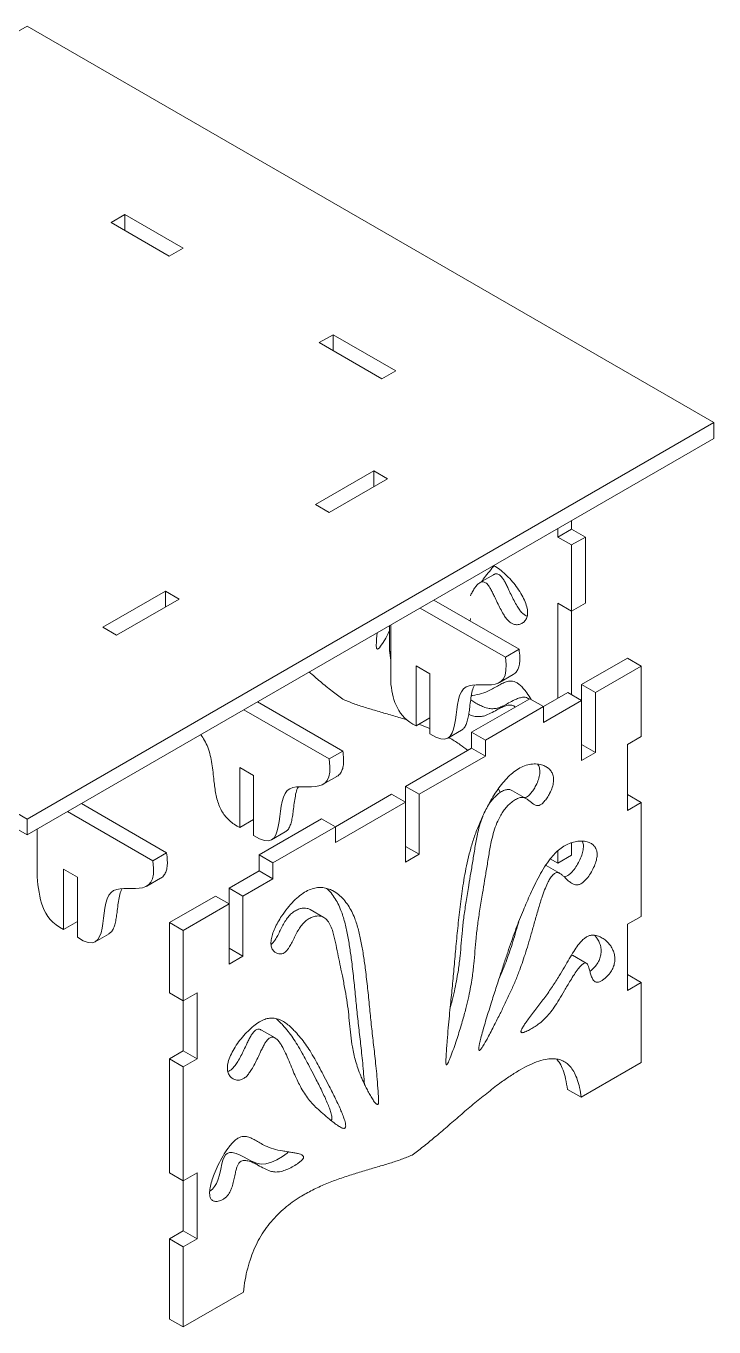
# Model space of a CAD drawing. Header units: millimetres. Extents: x -695 to 2327, y -684 to 1133.
# Drawn here: x 1902 to 2327, y -672 to 132 of the extents above; entities that cross this region are included whole.
import ezdxf

# ---------------------------------------------------------------- set-up
doc = ezdxf.new("R2010")
doc.units = ezdxf.units.MM

msp = doc.modelspace()

# ---------------------------------------------------------------- linework, layer by layer
at = {"color": 7, "linetype": 'Continuous', "lineweight": 15}
for p, q in [((1903.17, 132.1), (1478.91, -112.82)), ((2327.44, -112.82), (1903.17, 132.1)), ((1963.51, 15.63), (1955.02, 10.73)), ((1955.02, 10.73), (1990.93, -9.99)), ((1999.41, -5.09), (1963.51, 15.63)), ((1963.51, 5.83), (1963.51, 15.63)), ((1990.93, -9.99), (1999.41, -5.09)), ((2092.08, -58.59), (2083.59, -63.49)), ((2083.59, -63.49), (2122.29, -85.83)), ((2130.78, -80.93), (2092.08, -58.59)), ((2092.08, -68.39), (2092.08, -58.59)), ((2122.29, -85.83), (2130.78, -80.93)), ((1478.91, -112.82), (1903.17, -357.74)), ((1903.17, -357.74), (2327.44, -112.82)), ((2327.44, -112.82), (2327.44, -122.62)), ((1478.91, -122.62), (1903.17, -367.54)), ((1903.17, -367.54), (2327.44, -122.62)), ((2117.19, -142.75), (2081.29, -163.48)), ((2125.68, -147.65), (2117.19, -142.75)), ((2117.19, -152.55), (2117.19, -142.75)), ((2089.78, -168.38), (2125.68, -147.65)), ((2081.29, -163.48), (2089.78, -168.38)), ((2239.48, -173.39), (2239.48, -178.66)), ((2231, -178.29), (2231, -183.56)), ((2239.48, -178.66), (2231, -183.56)), ((2231, -183.56), (2239.48, -188.45)), ((2239.48, -178.66), (2247.97, -183.56)), ((2247.97, -183.56), (2239.48, -188.45)), ((2247.97, -224.38), (2247.97, -183.56)), ((2239.48, -188.45), (2239.48, -229.28)), ((2191.28, -206.81), (2182.79, -211.71)), ((1988.63, -216.97), (1949.93, -239.31)), ((1997.11, -221.87), (1988.63, -216.97)), ((1988.63, -226.77), (1988.63, -216.97)), ((1958.41, -244.21), (1997.11, -221.87)), ((2207.03, -252.89), (2154.4, -222.51)), ((2231, -224.38), (2239.48, -229.28)), ((2231, -224.38), (2231, -283.17)), ((2239.48, -229.28), (2247.97, -224.38)), ((2198.54, -257.79), (2145.91, -227.41)), ((2239.48, -229.28), (2239.48, -280.91)), ((1949.93, -239.31), (1958.41, -244.21)), ((2127.06, -254.04), (2127.06, -238.29)), ((2127.84, -274.64), (2127.84, -237.84)), ((2176.76, -235.42), (2176.92, -233.94)), ((2119.01, -246.49), (2119.3, -242.77)), ((2127.84, -254.5), (2127.06, -254.04)), ((2198.54, -257.79), (2207.03, -252.89)), ((2143.44, -263.07), (2151.92, -267.96)), ((2143.44, -300.15), (2143.44, -263.07)), ((2273.96, -258.36), (2245.68, -274.69)), ((2254.16, -279.59), (2282.45, -263.26)), ((2282.45, -263.26), (2273.96, -258.36)), ((2282.45, -263.26), (2282.45, -306.72)), ((2151.92, -267.96), (2151.92, -305.05)), ((2194.83, -273.44), (2203.31, -268.54)), ((2237.19, -279.59), (2222.11, -288.3)), ((2237.19, -279.59), (2245.68, -284.49)), ((2254.16, -279.59), (2245.68, -274.69)), ((2245.68, -284.49), (2245.68, -274.69)), ((2254.16, -279.59), (2254.16, -316.67)), ((2098.13, -315.76), (2045.5, -285.37)), ((2213.63, -283.4), (2177.72, -304.12)), ((2186.21, -309.02), (2222.11, -288.29)), ((2222.11, -288.29), (2213.63, -283.4)), ((2222.11, -298.09), (2245.68, -284.49)), ((2222.11, -298.09), (2222.11, -288.29)), ((2245.68, -321.57), (2245.68, -284.49)), ((2089.65, -320.66), (2037.02, -290.27)), ((2143.44, -300.15), (2151.92, -295.25)), ((2151.92, -301.81), (2145.14, -299.17)), ((2163.01, -307.79), (2171.49, -302.89)), ((2177.72, -304.12), (2186.21, -309.02)), ((2177.72, -313.92), (2177.72, -304.12)), ((2186.21, -318.82), (2186.21, -309.02)), ((2254.16, -316.67), (2245.68, -311.77)), ((2282.45, -306.72), (2273.96, -311.62)), ((2273.96, -311.62), (2273.96, -352.44)), ((2089.65, -320.66), (2098.13, -315.76)), ((2177.72, -313.92), (2136.78, -337.55)), ((2145.27, -342.45), (2186.21, -318.82)), ((2177.72, -313.92), (2186.21, -318.82)), ((2254.16, -316.67), (2245.68, -321.57)), ((2034.54, -325.93), (2043.03, -330.83)), ((2034.54, -363.01), (2034.54, -325.93)), ((2043.03, -330.83), (2043.03, -367.91)), ((2085.93, -336.3), (2094.42, -331.4)), ((2128.3, -342.45), (2093.54, -362.52)), ((2128.3, -342.45), (2136.78, -347.35)), ((2145.27, -342.45), (2136.78, -337.55)), ((2136.78, -347.35), (2136.78, -337.55)), ((2145.27, -342.45), (2145.27, -379.54)), ((2195.41, -341.37), (2194.31, -338.99)), ((2211.53, -345.19), (2203.05, -340.29)), ((2273.96, -342.65), (2282.45, -347.55)), ((1980.75, -383.52), (1928.12, -353.14)), ((1989.24, -378.62), (1936.61, -348.24)), ((2093.54, -372.31), (2136.78, -347.35)), ((2136.78, -384.44), (2136.78, -347.35)), ((2273.96, -352.44), (2282.45, -347.55)), ((2282.45, -347.55), (2282.45, -417.88)), ((1903.17, -357.74), (1903.17, -367.54)), ((2034.54, -363.01), (2043.03, -358.11)), ((2085.06, -357.62), (2046.36, -379.96)), ((2093.54, -362.51), (2085.06, -357.62)), ((1909.27, -393.52), (1909.27, -364.02)), ((2054.11, -370.65), (2062.6, -365.75)), ((2054.84, -384.85), (2093.54, -362.51)), ((2093.54, -372.31), (2093.54, -362.51)), ((2145.27, -379.54), (2136.78, -374.64)), ((2231, -377.35), (2231, -385.06)), ((2239.48, -372.36), (2239.48, -380.16)), ((1980.75, -383.52), (1989.24, -378.62)), ((2046.36, -379.96), (2054.84, -384.85)), ((2046.36, -389.76), (2046.36, -379.96)), ((2054.84, -394.65), (2054.84, -384.85)), ((2145.27, -379.54), (2136.78, -384.44)), ((2226.28, -382.34), (2231, -385.06)), ((2231, -385.06), (2239.48, -380.16)), ((1925.65, -388.79), (1934.14, -393.69)), ((1925.65, -425.88), (1925.65, -388.79)), ((1934.14, -393.69), (1934.14, -430.78)), ((2046.36, -389.76), (2027.89, -400.42)), ((2046.36, -389.76), (2054.84, -394.65)), ((2232.34, -391.38), (2223.85, -386.48)), ((1977.04, -399.16), (1985.53, -394.26)), ((2036.37, -405.32), (2027.89, -400.42)), ((2027.89, -410.21), (2027.89, -400.42)), ((2036.37, -405.32), (2054.84, -394.65)), ((2019.4, -405.32), (1991.12, -421.64)), ((2019.4, -405.32), (2027.89, -410.21)), ((2036.37, -405.32), (2036.37, -442.4)), ((1999.6, -426.54), (2027.89, -410.21)), ((2027.89, -447.3), (2027.89, -410.21)), ((2086.38, -418.52), (2077.89, -413.62)), ((1925.65, -425.88), (1934.14, -420.98)), ((1991.12, -421.64), (1999.6, -426.54)), ((1991.12, -421.64), (1991.12, -465.1)), ((2282.45, -417.88), (2273.96, -422.77)), ((2273.96, -422.77), (2273.96, -463.6)), ((1945.22, -433.51), (1953.7, -428.61)), ((1999.6, -426.54), (1999.6, -470)), ((2036.37, -442.4), (2027.89, -437.5)), ((2239.45, -441.77), (2240.02, -441.99)), ((2248.55, -446.82), (2240.06, -441.92)), ((2036.37, -442.4), (2027.89, -447.3)), ((2273.96, -453.81), (2282.45, -458.7)), ((1991.12, -465.1), (1999.6, -470)), ((2008.09, -465.1), (1999.6, -470)), ((2008.09, -505.93), (2008.09, -465.1)), ((2273.96, -463.6), (2282.45, -458.7)), ((2282.45, -458.7), (2282.45, -508.22)), ((1999.6, -501.03), (1999.6, -470)), ((2056.3, -493), (2047.81, -488.1)), ((1991.12, -505.93), (1999.6, -501.03)), ((1999.6, -510.83), (1991.12, -505.93)), ((1991.12, -505.93), (1991.12, -576.26)), ((1999.6, -501.03), (2008.09, -505.93)), ((1999.6, -510.83), (2008.09, -505.93)), ((1999.6, -510.83), (1999.6, -581.16)), ((2245.38, -529.62), (2282.45, -508.22)), ((2236.89, -524.73), (2245.38, -529.62)), ((1991.12, -576.26), (1999.6, -581.16)), ((2008.09, -576.26), (1999.6, -581.16)), ((2008.09, -617.09), (2008.09, -576.26)), ((1999.6, -612.19), (1999.6, -581.16)), ((1991.12, -617.09), (1999.6, -612.19)), ((1999.6, -621.99), (1991.12, -617.09)), ((1991.12, -617.09), (1991.12, -666.61)), ((1999.6, -612.19), (2008.09, -617.09)), ((1999.6, -621.99), (2008.09, -617.09)), ((1999.6, -621.99), (1999.6, -671.5)), ((1999.6, -671.5), (2036.68, -650.1)), ((1991.12, -666.61), (1999.6, -671.5))]:
    msp.add_line(p, q, dxfattribs=at)
at = {"color": 7, "linetype": 'Continuous', "lineweight": 15, "flags": 128}
for points in [[(2127.06, -241.31), (2126.16, -243.12), (2124.66, -245.92), (2123.06, -248.7), (2121.51, -251.05), (2120.71, -252.02), (2120.02, -252.64), (2119.59, -252.81), (2119.46, -252.81), (2119.35, -252.77), (2119.25, -252.7), (2119.14, -252.58), (2119.05, -252.41), (2118.98, -252.19), (2118.92, -251.93), (2118.82, -250.47), (2118.88, -248.58), (2119.01, -246.49), (2119.01, -246.49)], [(2015.98, -587.58), (2015.99, -587.58), (2017.56, -586.37), (2018.92, -584.81), (2020.03, -582.95), (2020.91, -580.86), (2021.93, -577.46), (2022.72, -573.97), (2023.44, -570.65), (2024.04, -568.43), (2024.75, -566.57), (2025.65, -565.17), (2026.77, -564.28), (2028.15, -563.82), (2029.69, -563.79), (2032.33, -564.4), (2034.8, -565.42), (2037.24, -566.66), (2041.23, -568.79), (2044.83, -570.31), (2047.59, -570.85), (2050.61, -570.7), (2054.07, -569.73), (2057.43, -568.21), (2060.8, -566.26), (2062.37, -565.19), (2063.68, -564.15), (2064.65, -563.19), (2064.65, -563.19)]]:
    msp.add_lwpolyline(points, dxfattribs=at)
at = {"color": 7, "linetype": 'Continuous', "lineweight": 15}
for points, knots in [([(2191.28, -201.22), (2191.68, -201.4), (2193.25, -202.12), (2196.05, -204.24), (2199.56, -207.37), (2202.95, -211.07), (2206.07, -215.09), (2208.75, -219.29), (2210.84, -223.51), (2212.08, -227.39), (2212.42, -230.75), (2211.9, -233.45), (2210.61, -235.54), (2208.8, -237.03), (2206.61, -237.8), (2204.39, -237.74), (2202.31, -236.92), (2200.5, -235.47), (2198.84, -233.51), (2197.11, -230.9), (2195.34, -227.68), (2193.56, -224.01), (2192, -220.65), (2190.61, -217.79), (2189.41, -215.53), (2188.31, -213.77), (2187.29, -212.53), (2186.37, -211.77), (2185.47, -211.31), (2184.42, -211.13), (2183.26, -211.39), (2182.03, -212.17), (2180.74, -213.46), (2179.41, -215.27), (2178.09, -217.47), (2177.31, -219.12), (2176.93, -219.93)], [0, 0, 0, 0, 0.014977, 0.058173, 0.103418, 0.14946, 0.194914, 0.238508, 0.279363, 0.317454, 0.348155, 0.379887, 0.41408, 0.44959, 0.484483, 0.517018, 0.539521, 0.561203, 0.583785, 0.608117, 0.643094, 0.679587, 0.715459, 0.740556, 0.763085, 0.782377, 0.794706, 0.805798, 0.816535, 0.827719, 0.846393, 0.868232, 0.893397, 0.927, 0.964206, 1, 1, 1, 1]), ([(2183.95, -211.04), (2184.25, -210.56), (2185.43, -208.67), (2187.89, -205.66), (2190.16, -202.97), (2191.42, -201.54), (2191.57, -201.36)], [0, 0, 0, 0, 0.13381, 0.530565, 0.941727, 1, 1, 1, 1]), ([(2191.3, -206.86), (2191.41, -206.78), (2191.91, -206.4), (2192.82, -206.23), (2193.95, -206.41), (2194.86, -206.87), (2195.77, -207.64), (2196.79, -208.87), (2197.9, -210.64), (2199.1, -212.9), (2200.48, -215.76), (2202.04, -219.11), (2203.83, -222.79), (2205.59, -226), (2207.33, -228.62), (2208.98, -230.56), (2210.59, -231.9), (2211.57, -232.24), (2211.96, -232.38)], [0, 0, 0, 0, 0.0178738, 0.0852212, 0.1189856, 0.1514011, 0.1848879, 0.2221085, 0.2803512, 0.3483646, 0.4241345, 0.5324307, 0.6426044, 0.7481992, 0.821659, 0.8898325, 0.9552913, 1, 1, 1, 1]), ([(2127.06, -254.04), (2127.18, -255.05), (2127.41, -257.02), (2127.7, -258.96), (2127.84, -259.92)], [0, 0, 0, 0, 0.506784, 1, 1, 1, 1]), ([(2203.3, -268.51), (2203.36, -268.49), (2204.3, -268.12), (2205.54, -266.76), (2206.85, -264.34), (2207.49, -261.31), (2207.61, -257.45), (2207.23, -254.49), (2207.03, -252.89)], [0, 0, 0, 0, 0.0133339, 0.2231741, 0.3868531, 0.5645904, 0.7657974, 1, 1, 1, 1]), ([(2151.92, -305.05), (2173.25, -319.17), (2156.21, -254.14), (2202.65, -284.49), (2198.54, -257.79)], [0, 0, 0, 0, 0.520998, 1, 1, 1, 1]), ([(2098.06, -283.77), (2095.85, -282.12), (2091.22, -278.66), (2084.34, -272.93), (2079.67, -268.93), (2077.38, -266.97)], [0, 0, 0, 0, 0.3170423, 0.6654136, 1, 1, 1, 1]), ([(2177.55, -281.57), (2177.76, -281.54), (2179.91, -281.19), (2183.83, -280.37), (2188.41, -278.55), (2192.05, -276.57), (2194.98, -274.86), (2197.68, -273.43), (2200.04, -272.61), (2202.11, -272.43), (2203.91, -272.72), (2205.78, -273.55), (2207.74, -275), (2209.77, -277.1), (2212.11, -280.06), (2213.61, -282.47), (2214.49, -283.89)], [0, 0, 0, 0, 0.016654, 0.168124, 0.310689, 0.410032, 0.501165, 0.583201, 0.655686, 0.699167, 0.739888, 0.779786, 0.821655, 0.868648, 0.922206, 1, 1, 1, 1]), ([(2171.46, -302.83), (2172, -302.46), (2173.19, -301.64), (2174.38, -299.38), (2175.3, -296.53), (2175.94, -293.23), (2176.47, -289.38), (2176.96, -285.1), (2177.64, -280.7), (2178.38, -277.16), (2179.26, -275.52), (2179.56, -274.96)], [0, 0, 0, 0, 0.080325, 0.177771, 0.281118, 0.390373, 0.504025, 0.6488, 0.792069, 0.929746, 1, 1, 1, 1]), ([(2138.16, -296.76), (2137.37, -296.48), (2133.82, -295.27), (2127.63, -293.45), (2119.68, -291.13), (2112.07, -288.86), (2104.92, -286.57), (2100.27, -284.68), (2098.06, -283.77)], [0, 0, 0, 0, 0.059521, 0.264629, 0.465194, 0.657195, 0.83668, 1, 1, 1, 1]), ([(2204.68, -288.56), (2204.39, -288.31), (2203.65, -287.66), (2202.33, -287.36), (2200.44, -287.35), (2198.23, -287.96), (2195.76, -289.01), (2192.82, -290.53), (2189.59, -292.36), (2186.2, -293.91), (2183.06, -294.58), (2179.94, -294.41), (2177.52, -293.81), (2176.13, -293.17), (2175.93, -293.07)], [0, 0, 0, 0, 0.02471, 0.065075, 0.114021, 0.206406, 0.299474, 0.395479, 0.553808, 0.690309, 0.785465, 0.880359, 0.982841, 1, 1, 1, 1]), ([(2177.14, -284.19), (2177.99, -284.76), (2179.74, -285.93), (2182.38, -287.32), (2185.33, -288.65), (2188.43, -289.54), (2191.54, -289.68), (2194.48, -289.06), (2197.45, -287.76), (2200.69, -285.99), (2203.76, -284.33), (2206.58, -283.12), (2208.76, -282.5), (2210.64, -282.44), (2212.08, -282.72), (2212.88, -283.42), (2213.16, -283.66)], [0, 0, 0, 0, 0.0606877, 0.1248005, 0.1871419, 0.271901, 0.3503841, 0.4290843, 0.5238978, 0.6310703, 0.7502821, 0.8273911, 0.8965915, 0.9423948, 0.9795632, 1, 1, 1, 1]), ([(2010.41, -305.63), (2011.19, -306.8), (2012.85, -309.26), (2014.89, -313.64), (2016.36, -318.52), (2017.33, -323.66), (2017.98, -328.85), (2018.48, -333.7), (2019.01, -338.16), (2019.65, -342.19), (2020.56, -346.12), (2021.86, -349.91), (2023.58, -353.34), (2025.7, -356.33), (2028.19, -358.91), (2031.2, -361.23), (2033.37, -362.39), (2034.54, -363.01)], [0, 0, 0, 0, 0.059959, 0.12702, 0.204968, 0.287282, 0.37294, 0.459499, 0.52745, 0.592771, 0.65456, 0.712822, 0.769102, 0.817091, 0.869287, 0.929153, 1, 1, 1, 1]), ([(2175.3, -315.32), (2173.75, -314.12), (2170.26, -311.42), (2166.31, -308.92), (2163.95, -307.68), (2163.55, -307.47)], [0, 0, 0, 0, 0.399028, 0.900142, 1, 1, 1, 1]), ([(2043.03, -367.91), (2064.35, -382.03), (2047.31, -317), (2093.76, -347.36), (2089.65, -320.66)], [0, 0, 0, 0, 0.520998, 1, 1, 1, 1]), ([(2094.41, -331.38), (2094.46, -331.35), (2095.41, -330.98), (2096.64, -329.62), (2097.95, -327.2), (2098.6, -324.17), (2098.72, -320.31), (2098.34, -317.35), (2098.13, -315.76)], [0, 0, 0, 0, 0.013334, 0.223174, 0.386853, 0.56459, 0.765797, 1, 1, 1, 1]), ([(2161.98, -503.59), (2161.93, -504.34), (2161.84, -505.75), (2161.78, -507.62), (2161.8, -508.8), (2161.94, -509.32), (2162.01, -509.46), (2162.1, -509.53), (2162.21, -509.54), (2162.32, -509.48), (2162.44, -509.38), (2162.69, -509.09), (2163.13, -508.34), (2163.76, -507.01), (2164.85, -504.38), (2166.25, -500.54), (2167.9, -495.71), (2169.49, -490.86), (2170.93, -486.25), (2172.22, -481.9), (2173.36, -477.8), (2174.62, -472.95), (2175.9, -467.46), (2177.1, -461.45), (2178.2, -454.75), (2179.08, -447.39), (2179.78, -439.26), (2180.45, -431.15), (2181.44, -422.55), (2182.82, -413.3), (2184.29, -404.3), (2185.74, -395.67), (2187.1, -387.55), (2188.41, -379.28), (2189.76, -371.88), (2191.39, -365.49), (2193.2, -360.27), (2195.27, -355.96), (2197.41, -352.64), (2199.42, -350.12), (2201.68, -347.87), (2204.11, -346), (2206.54, -344.72), (2208.83, -344.22), (2210.79, -344.69), (2212.49, -345.76), (2214.06, -347.08), (2215.57, -348.36), (2216.97, -349.23), (2218.29, -349.55), (2219.5, -349.39), (2221, -348.57), (2222.67, -346.93), (2224.4, -344.61), (2226.13, -341.66), (2227.62, -338.28), (2228.41, -334.74), (2228.31, -331.69), (2227.46, -329.16), (2226.02, -327.12), (2224.07, -325.55), (2221.47, -324.32), (2218.22, -323.64), (2214.4, -323.74), (2210.49, -324.7), (2206.63, -326.59), (2202.94, -329.25), (2199.44, -332.56), (2196.13, -336.39), (2193.04, -340.63), (2189.56, -346.12), (2185.95, -352.84), (2182.43, -360.6), (2179.51, -368.23), (2177.16, -375.68), (2175.29, -382.97), (2173.79, -390.17), (2172.22, -399.33), (2170.7, -410.46), (2169.26, -423.48), (2168.05, -436.28), (2166.96, -448.66), (2165.85, -460.61), (2164.79, -470.77), (2163.93, -479.42), (2163.24, -486.91), (2162.56, -495.02), (2162.18, -500.64), (2161.98, -503.59)], [0, 0, 0, 0, 0.005393, 0.010192, 0.013677, 0.014276, 0.014758, 0.015146, 0.015482, 0.015782, 0.01612, 0.016519, 0.018148, 0.021359, 0.025597, 0.035735, 0.046987, 0.057863, 0.068124, 0.077814, 0.086978, 0.09566, 0.110468, 0.124062, 0.136697, 0.156697, 0.1757, 0.194718, 0.214717, 0.236136, 0.258943, 0.276922, 0.295615, 0.314936, 0.334134, 0.346358, 0.357915, 0.368885, 0.375364, 0.381959, 0.388865, 0.395975, 0.403059, 0.409644, 0.416399, 0.423506, 0.430765, 0.437795, 0.444218, 0.448074, 0.451675, 0.455305, 0.460678, 0.466699, 0.473077, 0.481448, 0.489152, 0.496638, 0.504383, 0.512606, 0.521321, 0.530419, 0.542832, 0.555114, 0.566776, 0.577691, 0.588217, 0.598668, 0.609237, 0.620005, 0.630963, 0.648815, 0.666392, 0.683316, 0.699808, 0.716101, 0.732373, 0.748745, 0.779218, 0.810009, 0.84053, 0.870168, 0.898313, 0.925502, 0.942041, 0.959615, 0.978756, 1, 1, 1, 1]), ([(2210.36, -344.51), (2210.58, -344.49), (2211.19, -344.44), (2212.52, -343.66), (2214.18, -342.03), (2215.92, -339.71), (2217.65, -336.76), (2219.13, -333.39), (2219.93, -329.84), (2219.8, -326.81), (2219.25, -324.84), (2218.67, -324.04), (2218.54, -323.86)], [0, 0, 0, 0, 0.036243, 0.100006, 0.194383, 0.300147, 0.412183, 0.559228, 0.694572, 0.826058, 0.962113, 1, 1, 1, 1]), ([(2062.56, -365.7), (2063.1, -365.33), (2064.3, -364.51), (2065.49, -362.24), (2066.41, -359.39), (2067.05, -356.1), (2067.58, -352.24), (2068.07, -347.96), (2068.75, -343.56), (2069.48, -340.02), (2070.37, -338.38), (2070.66, -337.82)], [0, 0, 0, 0, 0.080325, 0.177771, 0.281118, 0.390373, 0.504025, 0.6488, 0.792069, 0.929746, 1, 1, 1, 1]), ([(2188.01, -349.25), (2188.31, -348.76), (2189.19, -347.35), (2190.94, -345.23), (2193.19, -342.97), (2195.62, -341.1), (2198.05, -339.82), (2200.34, -339.34), (2201.96, -339.66), (2202.76, -340.17), (2203.02, -340.34)], [0, 0, 0, 0, 0.074065, 0.212012, 0.356448, 0.50515, 0.653312, 0.791043, 0.932336, 1, 1, 1, 1]), ([(2164.44, -474.42), (2164.58, -473.89), (2165.1, -472.07), (2166.13, -468.05), (2167.42, -462.56), (2168.61, -456.55), (2169.71, -449.85), (2170.6, -442.5), (2171.29, -434.37), (2171.96, -426.25), (2172.96, -417.65), (2174.33, -408.41), (2175.8, -399.4), (2177.25, -390.77), (2178.62, -382.65), (2179.92, -374.39), (2181.3, -366.98), (2182.8, -360.86), (2184.03, -357.56), (2184.57, -356.1)], [0, 0, 0, 0, 0.013073, 0.044911, 0.099211, 0.149064, 0.195398, 0.26874, 0.338428, 0.408168, 0.481507, 0.560052, 0.64369, 0.70962, 0.77817, 0.849023, 0.919426, 0.96425, 1, 1, 1, 1]), ([(2183.35, -499.96), (2183.7, -499.48), (2184.55, -498.32), (2185.8, -496.17), (2187.4, -493.31), (2189.25, -489.83), (2191.8, -484.88), (2194.76, -479), (2198.17, -472.13), (2201.35, -465.44), (2204.34, -458.71), (2206.81, -452.57), (2208.92, -446.8), (2210.8, -441.2), (2212.69, -435.11), (2214.63, -428.41), (2216.63, -421.21), (2218.73, -413.8), (2220.76, -407.21), (2222.7, -401.72), (2224.36, -397.75), (2225.96, -394.71), (2227.3, -392.8), (2228.44, -391.68), (2229.34, -391.09), (2230.25, -390.81), (2231.28, -390.86), (2232.38, -391.35), (2233.58, -392.23), (2234.96, -393.49), (2236.52, -395.04), (2238.31, -396.65), (2240.07, -397.83), (2241.81, -398.44), (2243.47, -398.49), (2245.27, -397.84), (2247.35, -396.26), (2249.58, -393.76), (2251.76, -390.46), (2253.58, -386.88), (2254.86, -383.31), (2255.39, -380), (2255.04, -377.03), (2253.8, -374.59), (2251.72, -372.78), (2249.04, -371.67), (2245.92, -371.24), (2242.52, -371.48), (2239.01, -372.36), (2235.53, -373.89), (2232.2, -376.13), (2229.12, -378.95), (2225.9, -382.66), (2222.67, -387.32), (2219.5, -392.8), (2216.69, -398.36), (2214.15, -403.79), (2211.81, -408.97), (2209.54, -414.25), (2207.3, -419.76), (2205.05, -425.68), (2202.81, -431.91), (2200.53, -438.54), (2198.12, -445.76), (2195.52, -453.69), (2192.7, -462.35), (2190.15, -470.28), (2188.02, -477.08), (2186.38, -482.48), (2184.92, -487.46), (2183.71, -491.84), (2182.87, -495.24), (2182.37, -497.67), (2182.15, -499.21), (2182.13, -500.13), (2182.27, -500.5), (2182.37, -500.62), (2182.51, -500.65), (2182.71, -500.59), (2183, -500.37), (2183.21, -500.13), (2183.35, -499.96)], [0, 0, 0, 0, 0.005017, 0.012056, 0.020715, 0.032396, 0.044966, 0.067272, 0.087444, 0.10919, 0.129513, 0.149543, 0.165395, 0.18227, 0.200684, 0.221144, 0.243676, 0.266873, 0.289082, 0.304002, 0.316952, 0.325499, 0.332617, 0.336186, 0.339612, 0.343151, 0.347085, 0.353241, 0.360429, 0.368437, 0.379883, 0.391528, 0.402688, 0.410452, 0.417657, 0.424576, 0.431756, 0.442137, 0.453271, 0.464602, 0.475512, 0.485638, 0.495434, 0.507588, 0.520624, 0.534534, 0.549038, 0.563729, 0.578166, 0.591949, 0.604879, 0.617306, 0.629625, 0.647049, 0.664723, 0.682296, 0.699178, 0.715036, 0.730204, 0.74775, 0.765572, 0.784335, 0.804692, 0.826205, 0.85032, 0.877215, 0.905367, 0.922805, 0.939451, 0.954809, 0.968392, 0.979719, 0.986145, 0.991066, 0.994414, 0.995213, 0.995896, 0.996523, 0.997262, 0.998146, 1, 1, 1, 1]), ([(2234.92, -393.47), (2234.96, -393.47), (2235.52, -393.48), (2236.8, -392.9), (2238.86, -391.38), (2241.1, -388.85), (2243.28, -385.57), (2245.09, -381.99), (2246.38, -378.4), (2246.88, -375.12), (2246.7, -372.71), (2246.15, -371.71), (2245.95, -371.36)], [0, 0, 0, 0, 0.006069, 0.088994, 0.175057, 0.29949, 0.432944, 0.568753, 0.699528, 0.82089, 0.938308, 1, 1, 1, 1]), ([(1934.14, -430.78), (1955.46, -444.9), (1938.42, -379.87), (1984.87, -410.22), (1980.75, -383.52)], [0, 0, 0, 0, 0.520998, 1, 1, 1, 1]), ([(1985.51, -394.24), (1985.57, -394.22), (1986.51, -393.85), (1987.75, -392.49), (1989.06, -390.06), (1989.7, -387.03), (1989.82, -383.18), (1989.44, -380.21), (1989.24, -378.62)], [0, 0, 0, 0, 0.013334, 0.223174, 0.386853, 0.56459, 0.765797, 1, 1, 1, 1]), ([(2223.47, -386.33), (2223.59, -386.36), (2223.72, -386.4), (2223.84, -386.48), (2223.85, -386.49)], [0, 0, 0, 0, 0.8656676, 1, 1, 1, 1]), ([(1953.67, -428.56), (1954.21, -428.19), (1955.4, -427.37), (1956.59, -425.1), (1957.51, -422.25), (1958.15, -418.96), (1958.68, -415.11), (1959.17, -410.83), (1959.86, -406.42), (1960.59, -402.89), (1961.47, -401.24), (1961.77, -400.69)], [0, 0, 0, 0, 0.0803247, 0.1777715, 0.2811184, 0.3903727, 0.5040252, 0.6488004, 0.7920692, 0.9297456, 1, 1, 1, 1]), ([(2120.07, -527.78), (2119.89, -525.25), (2119.53, -520.43), (2118.91, -513.57), (2118.27, -507.3), (2117.62, -501.43), (2116.97, -495.79), (2116.32, -490.21), (2115.52, -482.87), (2114.6, -473.53), (2113.47, -462.23), (2112.27, -451.77), (2110.97, -442.37), (2109.59, -434.14), (2107.89, -426.27), (2105.89, -419.85), (2103.66, -414.81), (2101.41, -410.91), (2098.71, -407.38), (2095.56, -404.29), (2092.28, -402.07), (2089.01, -400.69), (2085.92, -400.02), (2082.62, -400), (2079.11, -400.73), (2075.42, -402.33), (2071.56, -404.9), (2067.65, -408.45), (2063.83, -412.77), (2060.58, -417.2), (2057.98, -421.43), (2056.04, -425.24), (2054.59, -428.95), (2053.74, -432.46), (2053.64, -435.64), (2054.43, -438.26), (2055.92, -439.92), (2057.65, -440.87), (2059.38, -441.19), (2061.06, -440.91), (2062.55, -440), (2063.76, -438.75), (2065.09, -436.91), (2066.48, -434.43), (2067.99, -431.4), (2069.56, -428.27), (2071.26, -425.24), (2073.22, -422.51), (2075.51, -420.36), (2077.94, -418.83), (2080.37, -417.9), (2082.63, -417.54), (2084.65, -417.73), (2086.78, -418.59), (2088.85, -420.5), (2090.66, -423.64), (2092.29, -428.15), (2093.64, -434), (2094.95, -440.75), (2096.31, -447.3), (2097.76, -454.25), (2099.24, -461.55), (2100.61, -469.22), (2101.61, -476.66), (2102.27, -484.01), (2102.97, -491.34), (2103.84, -497.6), (2104.91, -502.88), (2106.02, -507.29), (2107.46, -511.87), (2108.94, -515.79), (2110.35, -519.09), (2111.58, -521.74), (2112.94, -524.47), (2114.42, -527.24), (2115.95, -529.91), (2117.26, -531.96), (2118.29, -533.26), (2118.92, -533.87), (2119.37, -534.1), (2119.61, -534.1), (2119.73, -534.07), (2119.85, -533.99), (2119.95, -533.86), (2120.04, -533.68), (2120.11, -533.46), (2120.25, -532.79), (2120.27, -531.57), (2120.21, -529.78), (2120.12, -528.47), (2120.07, -527.78)], [0, 0, 0, 0, 0.019743, 0.03765, 0.054146, 0.069654, 0.084593, 0.099384, 0.114444, 0.143346, 0.173469, 0.204189, 0.227257, 0.25008, 0.272571, 0.294938, 0.309102, 0.323504, 0.338312, 0.353607, 0.36904, 0.379998, 0.390767, 0.401335, 0.411786, 0.422312, 0.433227, 0.444889, 0.457171, 0.469583, 0.478682, 0.487397, 0.49562, 0.503365, 0.51085, 0.518555, 0.526926, 0.533304, 0.539325, 0.544697, 0.548327, 0.551928, 0.555784, 0.562207, 0.569237, 0.576496, 0.583603, 0.590358, 0.596943, 0.604027, 0.611137, 0.618043, 0.624638, 0.631117, 0.642086, 0.653644, 0.665867, 0.685066, 0.704387, 0.72308, 0.741058, 0.763866, 0.785284, 0.805283, 0.824301, 0.843304, 0.863304, 0.875345, 0.888251, 0.90224, 0.917541, 0.926157, 0.935231, 0.944797, 0.954887, 0.965178, 0.974403, 0.978641, 0.981852, 0.983481, 0.98388, 0.984218, 0.984519, 0.984854, 0.985242, 0.985725, 0.986323, 0.989808, 0.994607, 1, 1, 1, 1]), ([(2111.48, -521.49), (2111.33, -519.43), (2111, -515.07), (2110.42, -508.68), (2109.79, -502.4), (2109.14, -496.53), (2108.48, -490.9), (2107.84, -485.32), (2107.03, -477.97), (2106.11, -468.63), (2104.98, -457.34), (2103.79, -446.87), (2102.48, -437.47), (2101.11, -429.24), (2099.41, -421.37), (2097.4, -414.96), (2095.18, -409.91), (2092.92, -406.02), (2090.58, -402.86), (2088.83, -401.24), (2088.13, -400.6)], [0, 0, 0, 0, 0.046736, 0.0987, 0.14657, 0.19157, 0.234923, 0.277844, 0.321547, 0.405416, 0.492827, 0.581974, 0.648914, 0.715143, 0.780409, 0.845313, 0.886417, 0.928208, 0.97118, 1, 1, 1, 1]), ([(2053.79, -435.19), (2053.88, -435.14), (2054.38, -434.84), (2055.28, -433.83), (2056.6, -432.03), (2058, -429.52), (2059.51, -426.5), (2061.07, -423.37), (2062.77, -420.35), (2064.73, -417.61), (2067.03, -415.46), (2069.46, -413.93), (2071.88, -413.01), (2074.16, -412.63), (2076.13, -412.88), (2077.4, -413.2), (2077.88, -413.62), (2077.89, -413.63)], [0, 0, 0, 0, 0.0088847, 0.0519167, 0.0979931, 0.1747508, 0.2587649, 0.3455102, 0.4304377, 0.5111678, 0.5898634, 0.6745179, 0.7594814, 0.8420074, 0.9208262, 0.9982544, 1, 1, 1, 1]), ([(2194.58, -456.6), (2195, -455.66), (2196.39, -452.55), (2198.32, -447.67), (2200.44, -441.9), (2202.32, -436.3), (2204.21, -430.21), (2205.69, -425.11), (2206.55, -422.03), (2206.79, -421.17)], [0, 0, 0, 0, 0.080494, 0.265627, 0.412133, 0.568102, 0.738292, 0.927389, 1, 1, 1, 1]), ([(2208.92, -489.71), (2209.26, -489.66), (2210.07, -489.55), (2211.84, -488.81), (2214.15, -487.63), (2216.86, -485.96), (2219.81, -483.86), (2222.91, -481.18), (2226.02, -477.73), (2228.96, -473.72), (2231.93, -468.99), (2235.17, -463.48), (2238.24, -458.27), (2241.06, -453.81), (2243.23, -450.68), (2245.12, -448.41), (2246.64, -447.04), (2247.98, -446.5), (2248.94, -446.98), (2249.6, -448.1), (2250.24, -449.84), (2250.85, -452.12), (2251.58, -454.66), (2252.44, -456.69), (2253.47, -458), (2254.59, -458.64), (2256.01, -458.6), (2257.61, -457.96), (2259.28, -456.87), (2261.2, -455.21), (2263.2, -452.97), (2264.97, -450.11), (2265.99, -447.16), (2266.32, -444.21), (2265.99, -441.33), (2265.06, -438.57), (2263.65, -436.06), (2261.83, -433.83), (2259.69, -431.96), (2257.31, -430.53), (2254.96, -429.68), (2252.74, -429.4), (2250.7, -429.65), (2248.74, -430.47), (2246.87, -431.8), (2245.08, -433.58), (2243.01, -436.15), (2240.65, -439.7), (2237.94, -444.25), (2235.02, -449.33), (2231.62, -455.1), (2227.61, -461.4), (2222.94, -467.91), (2218.77, -473.39), (2215.42, -477.77), (2213.01, -480.95), (2210.99, -483.74), (2209.6, -485.81), (2208.8, -487.23), (2208.41, -488.07), (2208.2, -488.73), (2208.18, -489.2), (2208.3, -489.5), (2208.56, -489.68), (2208.79, -489.7), (2208.92, -489.71)], [0, 0, 0, 0, 0.007038, 0.016257, 0.033817, 0.050941, 0.067591, 0.09023, 0.111192, 0.132212, 0.157536, 0.186161, 0.218002, 0.238597, 0.25708, 0.269313, 0.279241, 0.286446, 0.293916, 0.303062, 0.314001, 0.33054, 0.347903, 0.364617, 0.374925, 0.384598, 0.394194, 0.404278, 0.414889, 0.425777, 0.441766, 0.45636, 0.470068, 0.484238, 0.501528, 0.520512, 0.540888, 0.562096, 0.584462, 0.606153, 0.626341, 0.641816, 0.655394, 0.667491, 0.679019, 0.690785, 0.703348, 0.724291, 0.747994, 0.774325, 0.803028, 0.837747, 0.874692, 0.911389, 0.931596, 0.949925, 0.96572, 0.978376, 0.983429, 0.987557, 0.990844, 0.992929, 0.99495, 0.997219, 1, 1, 1, 1]), ([(2250.8, -451.91), (2251.35, -451.46), (2252.73, -450.33), (2254.71, -448.07), (2256.49, -445.21), (2257.51, -442.26), (2257.83, -439.31), (2257.5, -436.43), (2256.57, -433.68), (2255.32, -431.37), (2254.26, -430.15), (2253.8, -429.62)], [0, 0, 0, 0, 0.075635, 0.188648, 0.291794, 0.388681, 0.488834, 0.611039, 0.745217, 0.889232, 1, 1, 1, 1]), ([(2098.7, -548.83), (2098.79, -548.83), (2098.96, -548.84), (2099.2, -548.77), (2099.39, -548.67), (2099.55, -548.54), (2099.68, -548.35), (2099.78, -548.12), (2099.92, -547.59), (2099.9, -546.69), (2099.68, -545.41), (2099.17, -543.48), (2098.27, -540.93), (2096.96, -537.73), (2095.38, -534.21), (2093.61, -530.47), (2091.7, -526.62), (2089.39, -522.09), (2086.8, -517.12), (2084.06, -511.92), (2081.37, -506.96), (2078.67, -502.25), (2075.81, -497.76), (2072.84, -493.71), (2070.01, -490.42), (2067.34, -487.65), (2064.9, -485.31), (2062.2, -483.18), (2059.18, -481.51), (2056.07, -480.66), (2052.94, -480.66), (2049.85, -481.39), (2046.52, -483.01), (2043.04, -485.5), (2039.53, -488.66), (2036.13, -492.35), (2033.01, -496.38), (2030.33, -500.58), (2028.25, -504.79), (2027.01, -508.67), (2026.66, -512.03), (2027.19, -514.74), (2028.48, -516.83), (2030.29, -518.32), (2032.47, -519.09), (2034.7, -519.03), (2036.78, -518.2), (2038.59, -516.76), (2040.24, -514.8), (2041.98, -512.19), (2043.74, -508.97), (2045.53, -505.3), (2047.09, -501.94), (2048.47, -499.08), (2049.67, -496.82), (2050.78, -495.06), (2051.8, -493.82), (2052.71, -493.05), (2053.62, -492.6), (2054.66, -492.42), (2055.83, -492.68), (2057.06, -493.46), (2058.35, -494.74), (2059.68, -496.56), (2061.39, -499.48), (2063.32, -503.5), (2065.42, -508.47), (2067.4, -513.37), (2069.34, -517.82), (2071.4, -522.08), (2073.64, -526.11), (2076.23, -529.94), (2079.04, -533.35), (2082.21, -536.57), (2085.83, -539.82), (2089.38, -542.8), (2092.62, -545.39), (2094.92, -547.06), (2096.64, -548.09), (2097.7, -548.64), (2098.4, -548.77), (2098.7, -548.83)], [0, 0, 0, 0, 0.001255, 0.00226, 0.00291, 0.003482, 0.004109, 0.004792, 0.005592, 0.008939, 0.01386, 0.020286, 0.032376, 0.046972, 0.063498, 0.081372, 0.100002, 0.118796, 0.14723, 0.172711, 0.195309, 0.220913, 0.244222, 0.266594, 0.289402, 0.304582, 0.320681, 0.337297, 0.353952, 0.370373, 0.382692, 0.395119, 0.408049, 0.421831, 0.436268, 0.450959, 0.465462, 0.479372, 0.492408, 0.504562, 0.514358, 0.524483, 0.535393, 0.546723, 0.557857, 0.568238, 0.575418, 0.582336, 0.589541, 0.597305, 0.608466, 0.62011, 0.631555, 0.639563, 0.646752, 0.652907, 0.656841, 0.66038, 0.663806, 0.667375, 0.673333, 0.680302, 0.688331, 0.699053, 0.710925, 0.733083, 0.756229, 0.77872, 0.799152, 0.817543, 0.83938, 0.85973, 0.879753, 0.900592, 0.923366, 0.949091, 0.966836, 0.982926, 0.990002, 0.995778, 1, 1, 1, 1]), ([(2090.73, -543.86), (2090.74, -543.86), (2090.8, -543.84), (2090.91, -543.77), (2091.06, -543.64), (2091.2, -543.45), (2091.3, -543.22), (2091.43, -542.69), (2091.41, -541.8), (2091.2, -540.51), (2090.68, -538.59), (2089.78, -536.03), (2088.48, -532.83), (2086.9, -529.31), (2085.12, -525.57), (2083.22, -521.72), (2080.91, -517.19), (2078.32, -512.23), (2075.57, -507.03), (2072.88, -502.07), (2070.19, -497.35), (2067.32, -492.86), (2064.35, -488.81), (2061.52, -485.53), (2059.08, -482.96), (2057.68, -481.67), (2057.07, -481.1)], [0, 0, 0, 0, 0.000198, 0.002267, 0.004089, 0.006084, 0.008258, 0.010803, 0.021457, 0.037117, 0.057568, 0.096047, 0.142497, 0.195095, 0.251978, 0.311269, 0.371082, 0.461574, 0.542671, 0.614591, 0.696077, 0.77026, 0.841459, 0.914049, 0.962359, 1, 1, 1, 1]), ([(2027.12, -513.67), (2027.52, -513.53), (2028.5, -513.19), (2030.1, -511.85), (2031.76, -509.91), (2033.49, -507.29), (2035.26, -504.07), (2037.04, -500.4), (2038.61, -497.04), (2039.99, -494.18), (2041.19, -491.92), (2042.29, -490.16), (2043.32, -488.92), (2044.23, -488.16), (2045.13, -487.7), (2046.17, -487.53), (2047.08, -487.69), (2047.61, -488.03), (2047.78, -488.15)], [0, 0, 0, 0, 0.044704, 0.110157, 0.178324, 0.251777, 0.357362, 0.467525, 0.575811, 0.651574, 0.719581, 0.777818, 0.815035, 0.848519, 0.880931, 0.914692, 0.971066, 1, 1, 1, 1]), ([(2245.38, -529.62), (2245.08, -527.61), (2244.52, -523.77), (2243.13, -518.73), (2241.38, -514.56), (2239.27, -511.26), (2236.85, -508.78), (2234.13, -507.07), (2231.15, -506.06), (2227.92, -505.71), (2223.96, -505.98), (2219.17, -507.17), (2213.54, -509.47), (2207.62, -512.61), (2201.48, -516.46), (2194.57, -521.31), (2186.96, -527.16), (2178.74, -533.91), (2170.59, -540.85), (2162.65, -547.72), (2155.04, -554.23), (2147.88, -560.2), (2143.24, -563.67), (2141.03, -565.32)], [0, 0, 0, 0, 0.046116, 0.088044, 0.126398, 0.161839, 0.195054, 0.22618, 0.256449, 0.286419, 0.316548, 0.360519, 0.406164, 0.45374, 0.503214, 0.554338, 0.621309, 0.689279, 0.757043, 0.823307, 0.886742, 0.946041, 1, 1, 1, 1]), ([(2230.28, -506.07), (2230.93, -506.88), (2232.51, -508.82), (2234.33, -512.93), (2235.95, -518.32), (2236.57, -522.52), (2236.89, -524.73)], [0, 0, 0, 0, 0.174651, 0.423005, 0.696453, 1, 1, 1, 1]), ([(2073.14, -568.09), (2073.26, -567.93), (2073.5, -567.65), (2073.75, -567.17), (2073.87, -566.73), (2073.85, -566.28), (2073.65, -565.86), (2073.25, -565.48), (2072.44, -564.98), (2071.02, -564.51), (2068.95, -564.05), (2066.49, -563.64), (2063.75, -563.23), (2059.92, -562.61), (2055.25, -561.66), (2050.67, -559.83), (2047.03, -557.86), (2044.11, -556.15), (2041.41, -554.72), (2039.05, -553.9), (2036.97, -553.72), (2035.18, -554.01), (2033.31, -554.84), (2031.35, -556.29), (2029.31, -558.38), (2026.83, -561.56), (2024.02, -565.93), (2021.11, -571.35), (2018.78, -576.62), (2017.1, -581.39), (2016.09, -585.42), (2015.73, -588.82), (2016.06, -591.44), (2017.08, -593.22), (2018.85, -594.03), (2020.85, -593.97), (2022.77, -593.4), (2024.45, -592.56), (2026.04, -591.36), (2027.46, -589.76), (2028.59, -587.82), (2029.61, -585.33), (2030.47, -582.3), (2031.2, -578.92), (2031.81, -575.93), (2032.45, -573.46), (2033.11, -571.57), (2034.07, -569.99), (2035.36, -569.02), (2036.75, -568.63), (2038.65, -568.65), (2040.85, -569.25), (2043.33, -570.3), (2046.26, -571.82), (2049.5, -573.65), (2052.88, -575.2), (2056.03, -575.86), (2059.14, -575.73), (2062.48, -574.76), (2065.91, -573.17), (2068.69, -571.59), (2070.77, -570.16), (2072.08, -569.18), (2072.81, -568.42), (2073.14, -568.09)], [0, 0, 0, 0, 0.002781, 0.00505, 0.007071, 0.009156, 0.012443, 0.016572, 0.021625, 0.034542, 0.050703, 0.069467, 0.09014, 0.112013, 0.155779, 0.196973, 0.225677, 0.25201, 0.275713, 0.296657, 0.309221, 0.320987, 0.332515, 0.344613, 0.358192, 0.373667, 0.399646, 0.4277, 0.456102, 0.477583, 0.497587, 0.515741, 0.529911, 0.54362, 0.558214, 0.574204, 0.585092, 0.595704, 0.605789, 0.615384, 0.625058, 0.635366, 0.652081, 0.669445, 0.685984, 0.696924, 0.70607, 0.71354, 0.720746, 0.729663, 0.740476, 0.760885, 0.781444, 0.802653, 0.83763, 0.867784, 0.888805, 0.909768, 0.932408, 0.953752, 0.975085, 0.985036, 0.993486, 1, 1, 1, 1]), ([(2141.03, -565.32), (2138.82, -566.22), (2134.18, -568.11), (2127.05, -570.4), (2119.45, -572.67), (2111.53, -574.96), (2103.45, -577.41), (2095.34, -580.11), (2087.33, -583.18), (2079.47, -586.76), (2072.66, -590.52), (2066.95, -594.32), (2062.31, -597.92), (2057.91, -601.93), (2053.79, -606.39), (2049.99, -611.35), (2046.62, -616.72), (2043.71, -622.49), (2041.25, -628.66), (2039.22, -635.35), (2037.62, -642.61), (2037, -647.52), (2036.68, -650.1)], [0, 0, 0, 0, 0.053837, 0.112995, 0.176275, 0.242381, 0.309993, 0.376617, 0.442314, 0.506095, 0.567212, 0.606292, 0.644052, 0.680677, 0.716545, 0.752246, 0.788591, 0.824337, 0.862442, 0.903834, 0.949409, 1, 1, 1, 1])]:
    msp.add_open_spline(points, degree=3, knots=knots, dxfattribs=at)
for points in [[(2127.84, -274.64), (2129.21, -284.97), (2131.92, -294.48), (2143.44, -300.15)], [(1909.27, -393.52), (1910.66, -406.36), (1911.61, -418.96), (1925.65, -425.88)]]:
    msp.add_open_spline(points, degree=3, dxfattribs=at)

doc.saveas('drawing.dxf')
